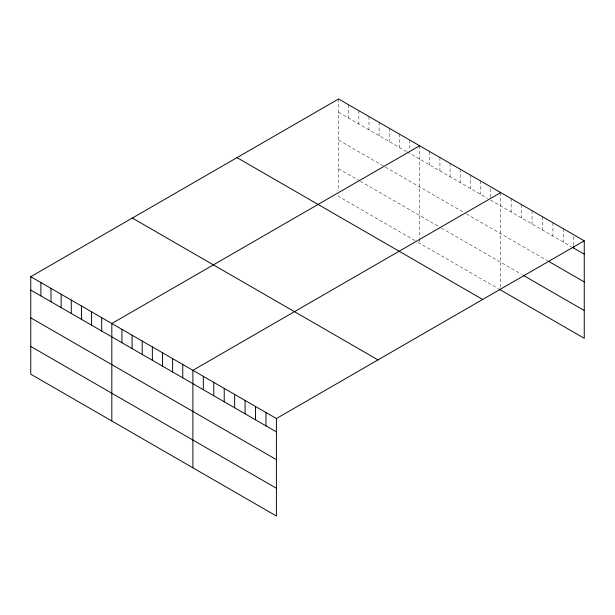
<?xml version="1.0" encoding="UTF-8"?>
<svg xmlns="http://www.w3.org/2000/svg" width="615" height="615" viewBox="0 0 615 615"><rect width="100%" height="100%" fill="white"/><g stroke="black" fill="none" stroke-linecap="round" stroke-linejoin="round"><path stroke-width="0.46" stroke-dasharray="3.08 2.31" d="M338.588 98.977L338.588 190.911M338.588 112.337L406.4 151.49M407.184 151.943L487.472 198.299M490.593 200.098L571.397 246.753M338.588 140.097L384.575 166.65M385.359 167.103L463.31 212.106M466.424 213.905L547.304 260.599M338.588 168.702L358.853 180.403M360.413 181.302L439.925 227.204M441.478 228.104L521.605 274.367M414.979 240.565L338.588 196.462L338.588 194.609M418.092 242.364L498.388 288.719M573.81 236.69L573.81 245.277M563.371 228.757L563.371 242.118M552.931 222.73L552.931 236.091M542.484 216.703L542.484 230.056M532.044 210.676L532.044 224.029M521.605 204.649L521.605 218.002M511.165 198.614L511.165 211.975M500.725 192.587L500.725 287.297M490.593 188.644L490.593 197.238M480.453 180.887L480.453 194.248M470.321 175.037L470.321 188.398M460.189 169.187L460.189 182.547M450.057 163.336L450.057 176.697M439.925 157.486L439.925 170.847M429.785 151.636L429.785 164.997M419.653 145.786L419.653 237.713M419.653 238.635L419.653 243.263M409.521 139.936L409.521 149.476M399.389 134.085L399.389 147.439M389.257 128.235L389.257 141.588M379.117 122.385L379.117 135.738M368.985 116.535L368.985 129.888M358.853 110.685L358.853 124.038M348.72 104.827L348.72 118.188"/><path stroke-width="0.92" d="M584.25 240.811L276.412 418.538L276.412 516.023L30.75 374.189L30.75 276.704L338.588 98.977L584.25 240.811L584.25 338.296L499.165 289.173M419.653 145.786L111.822 323.513L111.822 420.991M500.725 192.587L192.887 370.315L192.887 467.8M572.204 247.215L584.25 254.172M548.111 261.068L584.25 281.931M523.211 275.289L584.25 310.537M236.998 157.632L482.667 299.467M132.333 218.056L378.002 359.89M30.75 276.704L276.412 418.538M30.75 290.065L276.412 431.899M30.75 317.824L276.412 459.659M30.75 346.43L276.412 488.256M573.81 246.238L573.81 248.145M265.972 412.511L265.972 425.872M255.532 406.484L255.532 419.845M245.093 400.457L245.093 413.81M234.653 394.43L234.653 407.783M224.214 388.403L224.214 401.756M213.774 382.369L213.774 395.729M203.327 376.342L203.327 389.702M182.755 364.464L182.755 377.825M172.623 358.614L172.623 371.975M162.491 352.764L162.491 366.125M152.351 346.914L152.351 360.275M142.219 341.064L142.219 354.425M132.087 335.213L132.087 348.574M121.954 329.363L121.954 342.716M101.683 317.663L101.683 331.016M91.55 311.813L91.55 325.166M81.418 305.963L81.418 319.316M71.286 300.112L71.286 313.466M61.154 294.262L61.154 307.615M51.014 288.404L51.014 301.765M40.882 282.554L40.882 295.915"/></g></svg>
